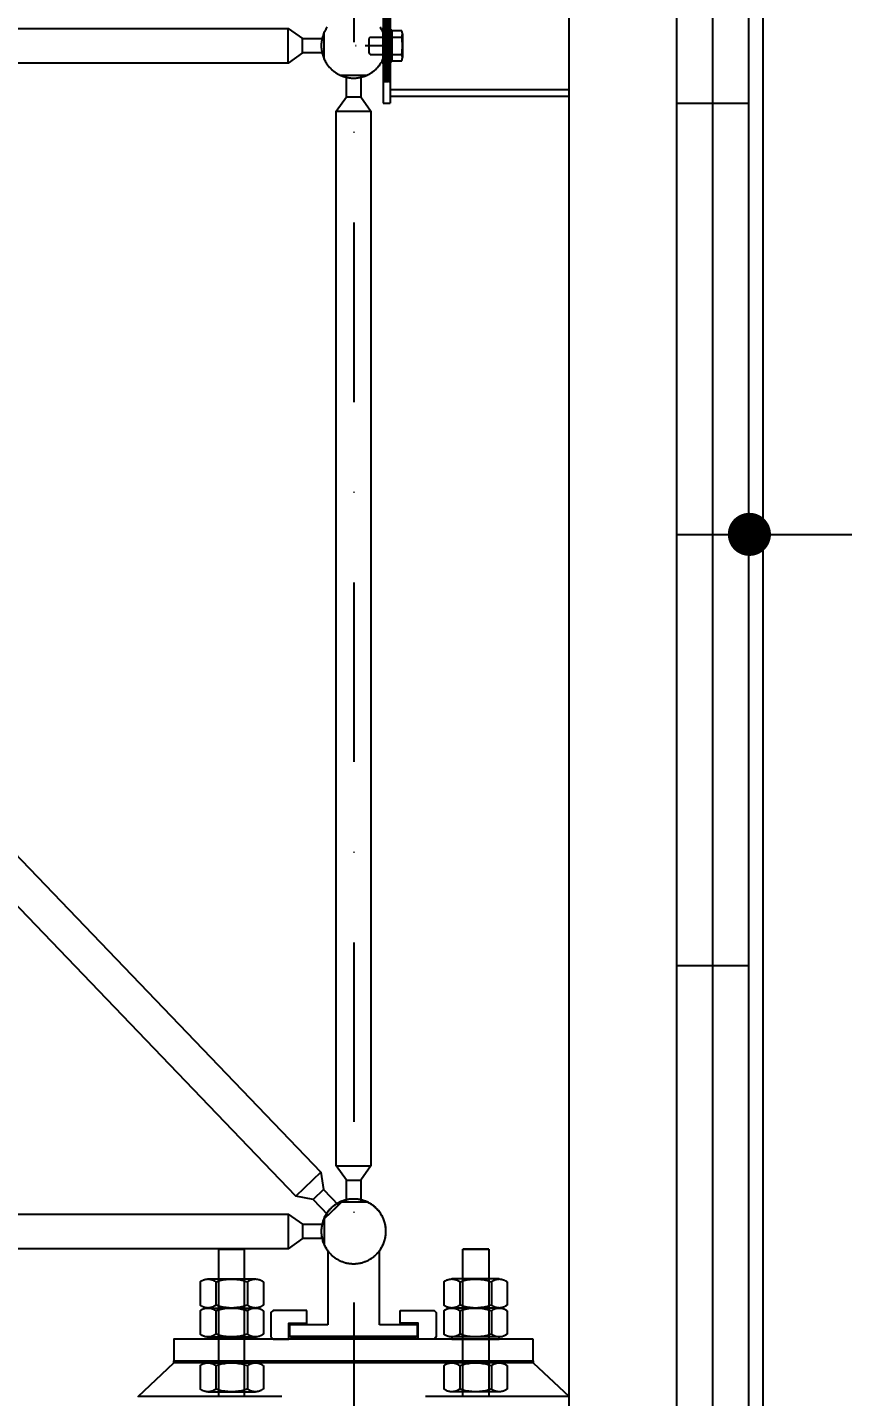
# Model space of a CAD drawing. Header units: centimetres. Extents: x 77182 to 116086, y 20619 to 33555.
# Drawn here: x 87413.6 to 87527.1, y 22535.4 to 22726 of the extents above; entities that cross this region are included whole.
import ezdxf
from ezdxf import colors
from ezdxf.entities.mleader import LeaderData, LeaderLine
from ezdxf.math import Vec2, Vec3

# ---------------------------------------------------------------- set-up
doc = ezdxf.new("R2010")
doc.units = ezdxf.units.CM
doc.header["$LTSCALE"] = 100
doc.linetypes.add('DASHDOT2', pattern=[0.5, 0.25, -0.125, 0, -0.125])
for name, color, linetype in [('A-ANNO-DIMS', 187, 'Continuous'), ('A-ANNO-GRID', 155, 'DASHDOT2'), ('A-ELEV-01', 255, 'Continuous'), ('A-ELEV-02', 253, 'Continuous'), ('A-ELEV-03', 251, 'Continuous'), ('A-ELEV-04', 250, 'Continuous'), ('A-WALL-INSL', 249, 'Continuous'), ('A-WALL-SNWPNL', 200, 'Continuous')]:
    doc.layers.add(name, color=color, linetype=linetype)
doc.layers.add('cephetutucu', color=8, linetype='Continuous', lineweight=25)
doc.styles.add('Fields_100', font='act_simplex.shx', dxfattribs={"width": 0.8, "height": 20})
doc.linetypes.add('BATTING', pattern='A,0.00254,-2.54,[134,ltypeshp.shx,S=2.54,R=0,X=-2.54,Y=0],-5.08,[134,ltypeshp.shx,S=2.54,R=180,X=2.54,Y=0],-2.54', length=10.16254)
pattern_1 = [(225, (292.73155, 1032.0001), (0.088388348, -0.088388348), [])]

# ---------------------------------------------------------------- blocks, each defined once
blk = doc.blocks.new('A$C9ce80890')
at = {"layer": 'cephetutucu'}
h = blk.add_hatch(dxfattribs=at)
h.set_pattern_fill('ANSI31', color=256, angle=180)
h.set_pattern_definition(pattern_1)
h.paths.add_polyline_path([(41, 68), (51, 68), (51, 80), (41, 80)])
h.paths.add_polyline_path([(41, 30), (51, 30), (51, 68), (41, 68)])
h.paths.add_polyline_path([(41, 80), (51, 80), (51, 92), (41, 92)])
h.paths.add_polyline_path([(41, 92), (51, 92), (51, 130), (41, 130)])
h = blk.add_hatch(dxfattribs=at)
h.set_pattern_fill('ANSI31', color=256, angle=180)
h.set_pattern_definition(pattern_1)
h.paths.add_polyline_path([(41, 68), (51, 68), (51, 80), (41, 80)])
h.paths.add_polyline_path([(41, 67), (51, 67), (51, 68), (41, 68)])
h.paths.add_polyline_path([(41, 80), (51, 80), (51, 92), (41, 92)])
h.paths.add_polyline_path([(41, 92), (51, 92), (51, 93), (41, 93)])
for p, q in [((41, 160), (51, 160)), ((41, 160), (41, 0)), ((51, 160), (51, 0)), ((51, 150), (300, 150)), ((300, 141.2), (51, 141.2)), ((41, 55), (41, 105)), ((41, 101.8), (41, 58.2)), ((41, 98.5), (41, 61.5)), ((51, 102), (53, 102)), ((51, 58), (51, 102)), ((53, 102), (53, 58)), ((53, 101), (67, 101)), ((53, 101), (53, 59)), ((68, 96.5), (68, 63.5)), ((23, 92), (21, 90)), ((21, 90), (21, 70)), ((23, 92), (68, 92)), ((41, 93), (51, 93)), ((23, 68), (21, 70)), ((23, 68), (67, 68)), ((41, 67), (51, 67)), ((51, 58), (53, 58)), ((53, 59), (67, 59)), ((68, 68), (68, 63.5)), ((41, 0), (51, 0)), ((300, 18.8), (51, 18.8)), ((51, 10), (300, 10))]:
    blk.add_line(p, q, dxfattribs=at)
at = {"layer": 'cephetutucu', "linetype": 'DASHDOT2'}
blk.add_line((41, 80), (0, 80), dxfattribs=at)
at = {"layer": 'cephetutucu'}
for centre, radius, start, end in [((57.4, 96.5), 10.6, 334.9424, 25.0576), ((-4.5, 80), 72.5, 350.4727, 9.5273), ((57.4, 63.5), 10.6, 334.9424, 25.0576)]:
    blk.add_arc(centre, radius, start, end, dxfattribs=at)
blk = doc.blocks.new('A$Ce815a60b')
at = {"color": 0, "linetype": 'ByBlock', "lineweight": -2}
for points in [[(86, 123), (85.1, 124.3), (84.2, 125.6), (83.4, 126.9), (82.6, 128.3), (81.9, 129.7), (81.2, 131.1), (80.5, 132.5), (80, 134), (79.4, 135.4), (78.9, 136.9), (78.5, 138.4), (78.1, 140), (77.8, 141.5), (77.5, 143), (77.3, 144.6), (77.2, 146.2), (77.1, 147.7), (77, 149.3), (77, 150.9), (77.1, 152.4), (77.2, 154), (77.3, 155.6), (77.6, 157.1), (77.8, 158.6), (78.2, 160.2), (78.5, 161.7), (79, 163.2), (79.5, 164.7), (80, 166.2), (80.6, 167.6), (81.2, 169.1), (81.9, 170.5), (82.7, 171.9), (83.5, 173.2), (84.3, 174.5), (85.2, 175.8), (86.1, 177.1), (87.1, 178.4), (88.1, 179.6), (89.1, 180.7), (90.2, 181.8), (91.3, 182.9), (92.5, 184), (93.7, 185), (94.9, 186), (96.2, 186.9), (97.5, 187.8), (98.8, 188.6), (100.2, 189.4), (101.6, 190.1), (103, 190.8), (104.4, 191.4), (105.9, 192), (107.4, 192.6), (108.9, 193), (110.4, 193.5), (111.9, 193.8), (113.4, 194.2), (115, 194.4), (116.5, 194.7), (118.1, 194.8), (119.6, 194.9), (121.2, 195), (122.8, 195), (124.4, 194.9), (125.9, 194.8), (127.5, 194.7), (129, 194.4), (130.6, 194.2), (132.1, 193.8), (133.6, 193.5), (135.1, 193), (136.6, 192.6), (138.1, 192), (139.6, 191.4), (141, 190.8), (142.4, 190.1), (143.8, 189.4), (145.2, 188.6), (146.5, 187.8), (147.8, 186.9), (149.1, 186), (150.3, 185), (151.5, 184), (152.7, 182.9), (153.8, 181.8), (154.9, 180.7), (155.9, 179.6), (156.9, 178.4), (157.9, 177.1), (158.8, 175.8), (159.7, 174.5), (160.5, 173.2), (161.3, 171.9), (162.1, 170.5), (162.8, 169.1), (163.4, 167.6), (164, 166.2), (164.5, 164.7), (165, 163.2), (165.5, 161.7), (165.8, 160.2), (166.2, 158.6), (166.4, 157.1), (166.7, 155.6), (166.8, 154), (166.9, 152.4), (167, 150.9), (167, 149.3), (166.9, 147.7), (166.8, 146.2), (166.7, 144.6), (166.5, 143), (166.2, 141.5), (165.9, 140), (165.5, 138.4), (165.1, 136.9), (164.6, 135.4), (164, 134), (163.5, 132.5), (162.8, 131.1), (162.1, 129.7), (161.4, 128.3), (160.6, 126.9), (159.8, 125.6), (158.9, 124.3), (158, 123)], [(86, 20), (86, 123)], [(158, 123), (158, 20)], [(33, 4), (33, 20)], [(33, 20), (86, 20)], [(158, 20), (211, 20)], [(211, 20), (211, 4)], [(10, 0), (7, 3)], [(211, 4), (33, 4)], [(209, 2), (35, 2)], [(35, 0), (35, 2)], [(35, 0), (209, 0)], [(35.5, 2), (35.5, 4)], [(208.5, 2), (208.5, 4)], [(209, 0), (209, 2)], [(234, 0), (237, 3)]]:
    blk.add_lwpolyline(points, dxfattribs=at)
for points in [[(57, 40), (10, 40), (7, 37), (7, 3), (10, 0), (32, 0), (32, 22), (57, 22)], [(187, 40), (234, 40), (237, 37), (237, 3), (234, 0), (212, 0), (212, 22), (187, 22)]]:
    blk.add_lwpolyline(points, close=True, dxfattribs=at)
blk = doc.blocks.new('A$Ce0699bfc')
at = {"color": 0, "linetype": 'ByBlock', "lineweight": -2}
for points in [[(348, 1036.2), (312, 1036.2)], [(312, 1036.2), (312, 831.2)], [(312, 1036.2), (348, 1036.2)], [(348, 831.2), (348, 1036.2)], [(652, 831.2), (652, 1036.2)], [(652, 1036.2), (688, 1036.2)], [(688, 1036.2), (652, 1036.2)], [(688, 1036.2), (688, 831.2)]]:
    blk.add_lwpolyline(points, dxfattribs=at)
at = {"color": 0, "linetype": 'Continuous', "lineweight": -2}
for points in [[(308.1, 991.1), (307.7, 991.4), (307.2, 991.8), (306.7, 992.1), (306.2, 992.4), (305.6, 992.7), (305.1, 993), (304.6, 993.3), (304, 993.5), (303.5, 993.7), (302.9, 993.9), (302.3, 994.1), (301.8, 994.3), (301.2, 994.4), (300.6, 994.5), (300, 994.6), (299.4, 994.7), (298.8, 994.8), (298.2, 994.8), (297.6, 994.9), (297, 994.9), (296.4, 994.8), (295.8, 994.8), (295.2, 994.7), (294.6, 994.6), (294, 994.5), (293.4, 994.4), (292.9, 994.3), (292.3, 994.1), (291.7, 993.9), (291.2, 993.7), (290.6, 993.5), (290, 993.3), (289.5, 993), (289, 992.7), (288.5, 992.4), (287.9, 992.1), (287.4, 991.8), (287, 991.4), (286.5, 991.1)], [(286.5, 991.1), (286.5, 958.3)], [(297.3, 994.9), (363.3, 994.9)], [(352.3, 990.9), (350.3, 991.6), (348.2, 992.3), (346.2, 992.8), (344.1, 993.3), (342, 993.8), (339.8, 994.1), (337.7, 994.4), (335.6, 994.6), (333.4, 994.8), (331.3, 994.8), (329.1, 994.8), (327, 994.8), (324.9, 994.6), (322.7, 994.4), (320.6, 994.1), (318.5, 993.8), (316.4, 993.3), (314.3, 992.8), (312.2, 992.3), (310.2, 991.6), (308.1, 990.9)], [(374.4, 991), (373.9, 991.4), (373.4, 991.7), (372.9, 992.1), (372.4, 992.4), (371.8, 992.7), (371.3, 993), (370.7, 993.2), (370.2, 993.5), (369.6, 993.7), (369, 993.9), (368.5, 994.1), (367.9, 994.3), (367.3, 994.4), (366.7, 994.5), (366.1, 994.6), (365.5, 994.7), (364.9, 994.8), (364.3, 994.8), (363.6, 994.9), (363, 994.9), (362.4, 994.8), (361.8, 994.8), (361.2, 994.7), (360.6, 994.6), (360, 994.5), (359.4, 994.4), (358.8, 994.3), (358.2, 994.1), (357.6, 993.9), (357.1, 993.7), (356.5, 993.5), (355.9, 993.2), (355.4, 993), (354.8, 992.7), (354.3, 992.4), (353.8, 992.1), (353.3, 991.7), (352.8, 991.4), (352.3, 991)], [(352.3, 990.9), (352.3, 958.5)], [(374.4, 991), (374.4, 958.4)], [(647.7, 991), (647.2, 991.4), (646.7, 991.7), (646.2, 992.1), (645.7, 992.4), (645.2, 992.7), (644.6, 993), (644.1, 993.2), (643.5, 993.5), (642.9, 993.7), (642.4, 993.9), (641.8, 994.1), (641.2, 994.3), (640.6, 994.4), (640, 994.5), (639.4, 994.6), (638.8, 994.7), (638.2, 994.8), (637.6, 994.8), (637, 994.9), (636.4, 994.9), (635.7, 994.8), (635.1, 994.8), (634.5, 994.7), (633.9, 994.6), (633.3, 994.5), (632.7, 994.4), (632.1, 994.3), (631.5, 994.1), (631, 993.9), (630.4, 993.7), (629.8, 993.5), (629.3, 993.2), (628.7, 993), (628.2, 992.7), (627.6, 992.4), (627.1, 992.1), (626.6, 991.7), (626.1, 991.4), (625.6, 991)], [(625.6, 991), (625.6, 958.4)], [(702.7, 994.9), (636.7, 994.9)], [(691.9, 990.9), (689.8, 991.6), (687.8, 992.3), (685.7, 992.8), (683.6, 993.3), (681.5, 993.8), (679.4, 994.1), (677.3, 994.4), (675.1, 994.6), (673, 994.8), (670.9, 994.8), (668.7, 994.8), (666.6, 994.8), (664.4, 994.6), (662.3, 994.4), (660.2, 994.1), (658, 993.8), (655.9, 993.3), (653.8, 992.8), (651.8, 992.3), (649.7, 991.6), (647.7, 990.9)], [(647.7, 990.9), (647.7, 958.5)], [(713.5, 991.1), (713, 991.4), (712.6, 991.8), (712.1, 992.1), (711.5, 992.4), (711, 992.7), (710.5, 993), (710, 993.3), (709.4, 993.5), (708.8, 993.7), (708.3, 993.9), (707.7, 994.1), (707.1, 994.3), (706.6, 994.4), (706, 994.5), (705.4, 994.6), (704.8, 994.7), (704.2, 994.8), (703.6, 994.8), (703, 994.9), (702.4, 994.9), (701.8, 994.8), (701.2, 994.8), (700.6, 994.7), (700, 994.6), (699.4, 994.5), (698.8, 994.4), (698.2, 994.3), (697.7, 994.1), (697.1, 993.9), (696.5, 993.7), (696, 993.5), (695.4, 993.3), (694.9, 993), (694.4, 992.7), (693.8, 992.4), (693.3, 992.1), (692.8, 991.8), (692.3, 991.4), (691.9, 991.1)], [(713.5, 991.1), (713.5, 958.3)], [(308.1, 990.8), (308.1, 958.5)], [(691.9, 990.8), (691.9, 958.5)], [(286.5, 958.3), (287, 958), (287.4, 957.6), (287.9, 957.3), (288.5, 957), (289, 956.7), (289.5, 956.4), (290, 956.1), (290.6, 955.9), (291.2, 955.7), (291.7, 955.5), (292.3, 955.3), (292.9, 955.1), (293.4, 955), (294, 954.8), (294.6, 954.7), (295.2, 954.7), (295.8, 954.6), (296.4, 954.6), (297, 954.5), (297.6, 954.5), (298.2, 954.6), (298.8, 954.6), (299.4, 954.7), (300, 954.7), (300.6, 954.8), (301.2, 955), (301.8, 955.1), (302.3, 955.3), (302.9, 955.5), (303.5, 955.7), (304, 955.9), (304.6, 956.1), (305.1, 956.4), (305.6, 956.7), (306.2, 957), (306.7, 957.3), (307.2, 957.6), (307.7, 958), (308.1, 958.3)], [(308.1, 950.8), (307.7, 951.1), (307.2, 951.5), (306.7, 951.8), (306.2, 952.1), (305.6, 952.4), (305.1, 952.7), (304.6, 952.9), (304, 953.2), (303.5, 953.4), (302.9, 953.6), (302.3, 953.8), (301.8, 954), (301.2, 954.1), (300.6, 954.2), (300, 954.3), (299.4, 954.4), (298.8, 954.5), (298.2, 954.5), (297.6, 954.5), (297, 954.5), (296.4, 954.5), (295.8, 954.5), (295.2, 954.4), (294.6, 954.3), (294, 954.2), (293.4, 954.1), (292.9, 954), (292.3, 953.8), (291.7, 953.6), (291.2, 953.4), (290.6, 953.2), (290, 952.9), (289.5, 952.7), (289, 952.4), (288.5, 952.1), (287.9, 951.8), (287.4, 951.5), (287, 951.1), (286.5, 950.8)], [(297.3, 954.5), (363.3, 954.5)], [(297.3, 954.5), (352.3, 954.5)], [(308.1, 958.5), (310.2, 957.8), (312.2, 957.1), (314.3, 956.6), (316.4, 956.1), (318.5, 955.6), (320.6, 955.3), (322.7, 955), (324.9, 954.8), (327, 954.6), (329.1, 954.5), (331.3, 954.5), (333.4, 954.6), (335.6, 954.8), (337.7, 955), (339.8, 955.3), (342, 955.6), (344.1, 956.1), (346.2, 956.6), (348.2, 957.1), (350.3, 957.8), (352.3, 958.5)], [(352.3, 950.6), (350.3, 951.3), (348.2, 951.9), (346.2, 952.5), (344.1, 953), (342, 953.4), (339.8, 953.8), (337.7, 954.1), (335.6, 954.3), (333.4, 954.5), (331.3, 954.5), (329.1, 954.5), (327, 954.5), (324.9, 954.3), (322.7, 954.1), (320.6, 953.8), (318.5, 953.4), (316.4, 953), (314.3, 952.5), (312.2, 951.9), (310.2, 951.3), (308.1, 950.6)], [(352.3, 958.4), (352.8, 958), (353.3, 957.7), (353.8, 957.3), (354.3, 957), (354.8, 956.7), (355.4, 956.4), (355.9, 956.1), (356.5, 955.9), (357.1, 955.7), (357.6, 955.5), (358.2, 955.3), (358.8, 955.1), (359.4, 955), (360, 954.9), (360.6, 954.7), (361.2, 954.7), (361.8, 954.6), (362.4, 954.6), (363, 954.5), (363.6, 954.5), (364.3, 954.6), (364.9, 954.6), (365.5, 954.7), (366.1, 954.7), (366.7, 954.9), (367.3, 955), (367.9, 955.1), (368.5, 955.3), (369, 955.5), (369.6, 955.7), (370.2, 955.9), (370.7, 956.1), (371.3, 956.4), (371.8, 956.7), (372.4, 957), (372.9, 957.3), (373.4, 957.7), (373.9, 958), (374.4, 958.4)], [(374.4, 950.7), (373.9, 951.1), (373.4, 951.4), (372.9, 951.8), (372.4, 952.1), (371.8, 952.4), (371.3, 952.7), (370.7, 952.9), (370.2, 953.2), (369.6, 953.4), (369, 953.6), (368.5, 953.8), (367.9, 953.9), (367.3, 954.1), (366.7, 954.2), (366.1, 954.3), (365.5, 954.4), (364.9, 954.5), (364.3, 954.5), (363.6, 954.5), (363, 954.5), (362.4, 954.5), (361.8, 954.5), (361.2, 954.4), (360.6, 954.3), (360, 954.2), (359.4, 954.1), (358.8, 953.9), (358.2, 953.8), (357.6, 953.6), (357.1, 953.4), (356.5, 953.2), (355.9, 952.9), (355.4, 952.7), (354.8, 952.4), (354.3, 952.1), (353.8, 951.8), (353.3, 951.4), (352.8, 951.1), (352.3, 950.7)], [(352.3, 954.5), (363.3, 954.5)], [(625.6, 958.4), (626.1, 958), (626.6, 957.7), (627.1, 957.3), (627.6, 957), (628.2, 956.7), (628.7, 956.4), (629.3, 956.1), (629.8, 955.9), (630.4, 955.7), (631, 955.5), (631.5, 955.3), (632.1, 955.1), (632.7, 955), (633.3, 954.9), (633.9, 954.7), (634.5, 954.7), (635.1, 954.6), (635.7, 954.6), (636.4, 954.5), (637, 954.5), (637.6, 954.6), (638.2, 954.6), (638.8, 954.7), (639.4, 954.7), (640, 954.9), (640.6, 955), (641.2, 955.1), (641.8, 955.3), (642.4, 955.5), (642.9, 955.7), (643.5, 955.9), (644.1, 956.1), (644.6, 956.4), (645.2, 956.7), (645.7, 957), (646.2, 957.3), (646.7, 957.7), (647.2, 958), (647.7, 958.4)], [(647.7, 950.7), (647.2, 951.1), (646.7, 951.4), (646.2, 951.8), (645.7, 952.1), (645.2, 952.4), (644.6, 952.7), (644.1, 952.9), (643.5, 953.2), (642.9, 953.4), (642.4, 953.6), (641.8, 953.8), (641.2, 953.9), (640.6, 954.1), (640, 954.2), (639.4, 954.3), (638.8, 954.4), (638.2, 954.5), (637.6, 954.5), (637, 954.5), (636.4, 954.5), (635.7, 954.5), (635.1, 954.5), (634.5, 954.4), (633.9, 954.3), (633.3, 954.2), (632.7, 954.1), (632.1, 953.9), (631.5, 953.8), (631, 953.6), (630.4, 953.4), (629.8, 953.2), (629.3, 952.9), (628.7, 952.7), (628.2, 952.4), (627.6, 952.1), (627.1, 951.8), (626.6, 951.4), (626.1, 951.1), (625.6, 950.7)], [(702.7, 954.5), (636.7, 954.5)], [(647.7, 954.5), (636.7, 954.5)], [(647.7, 958.5), (649.7, 957.8), (651.8, 957.1), (653.8, 956.6), (655.9, 956.1), (658, 955.6), (660.2, 955.3), (662.3, 955), (664.4, 954.8), (666.6, 954.6), (668.7, 954.5), (670.9, 954.5), (673, 954.6), (675.1, 954.8), (677.3, 955), (679.4, 955.3), (681.5, 955.6), (683.6, 956.1), (685.7, 956.6), (687.8, 957.1), (689.8, 957.8), (691.9, 958.5)], [(691.9, 950.6), (689.8, 951.3), (687.8, 951.9), (685.7, 952.5), (683.6, 953), (681.5, 953.4), (679.4, 953.8), (677.3, 954.1), (675.1, 954.3), (673, 954.5), (670.9, 954.5), (668.7, 954.5), (666.6, 954.5), (664.4, 954.3), (662.3, 954.1), (660.2, 953.8), (658, 953.4), (655.9, 953), (653.8, 952.5), (651.8, 951.9), (649.7, 951.3), (647.7, 950.6)], [(702.7, 954.5), (647.7, 954.5)], [(691.9, 958.3), (692.3, 958), (692.8, 957.6), (693.3, 957.3), (693.8, 957), (694.4, 956.7), (694.9, 956.4), (695.4, 956.1), (696, 955.9), (696.5, 955.7), (697.1, 955.5), (697.7, 955.3), (698.2, 955.1), (698.8, 955), (699.4, 954.8), (700, 954.7), (700.6, 954.7), (701.2, 954.6), (701.8, 954.6), (702.4, 954.5), (703, 954.5), (703.6, 954.6), (704.2, 954.6), (704.8, 954.7), (705.4, 954.7), (706, 954.8), (706.6, 955), (707.1, 955.1), (707.7, 955.3), (708.3, 955.5), (708.8, 955.7), (709.4, 955.9), (710, 956.1), (710.5, 956.4), (711, 956.7), (711.5, 957), (712.1, 957.3), (712.6, 957.6), (713, 958), (713.5, 958.3)], [(713.5, 950.8), (713, 951.1), (712.6, 951.5), (712.1, 951.8), (711.5, 952.1), (711, 952.4), (710.5, 952.7), (710, 952.9), (709.4, 953.2), (708.8, 953.4), (708.3, 953.6), (707.7, 953.8), (707.1, 954), (706.6, 954.1), (706, 954.2), (705.4, 954.3), (704.8, 954.4), (704.2, 954.5), (703.6, 954.5), (703, 954.5), (702.4, 954.5), (701.8, 954.5), (701.2, 954.5), (700.6, 954.4), (700, 954.3), (699.4, 954.2), (698.8, 954.1), (698.2, 954), (697.7, 953.8), (697.1, 953.6), (696.5, 953.4), (696, 953.2), (695.4, 952.9), (694.9, 952.7), (694.4, 952.4), (693.8, 952.1), (693.3, 951.8), (692.8, 951.5), (692.3, 951.1), (691.9, 950.8)], [(286.5, 950.7), (286.5, 918)], [(308.1, 950.4), (308.1, 918.2)], [(352.3, 950.6), (352.3, 918.2)], [(374.4, 950.7), (374.4, 918.1)], [(625.6, 950.7), (625.6, 918.1)], [(647.7, 950.6), (647.7, 918.2)], [(691.9, 950.4), (691.9, 918.2)], [(713.5, 950.7), (713.5, 918)], [(286.5, 918), (287, 917.6), (287.4, 917.3), (287.9, 917), (288.5, 916.6), (289, 916.3), (289.5, 916.1), (290, 915.8), (290.6, 915.6), (291.2, 915.3), (291.7, 915.1), (292.3, 915), (292.9, 914.8), (293.4, 914.6), (294, 914.5), (294.6, 914.4), (295.2, 914.3), (295.8, 914.3), (296.4, 914.2), (297, 914.2), (297.6, 914.2), (298.2, 914.2), (298.8, 914.3), (299.4, 914.3), (300, 914.4), (300.6, 914.5), (301.2, 914.6), (301.8, 914.8), (302.3, 915), (302.9, 915.1), (303.5, 915.3), (304, 915.6), (304.6, 915.8), (305.1, 916.1), (305.6, 916.3), (306.2, 916.6), (306.7, 917), (307.2, 917.3), (307.7, 917.6), (308.1, 918)], [(308.1, 918.2), (310.2, 917.5), (312.2, 916.8), (314.3, 916.2), (316.4, 915.7), (318.5, 915.3), (320.6, 914.9), (322.7, 914.7), (324.9, 914.4), (327, 914.3), (329.1, 914.2), (331.3, 914.2), (333.4, 914.3), (335.6, 914.4), (337.7, 914.7), (339.8, 914.9), (342, 915.3), (344.1, 915.7), (346.2, 916.2), (348.2, 916.8), (350.3, 917.5), (352.3, 918.2)], [(352.3, 918.1), (352.8, 917.7), (353.3, 917.3), (353.8, 917), (354.3, 916.7), (354.8, 916.4), (355.4, 916.1), (355.9, 915.8), (356.5, 915.6), (357.1, 915.4), (357.6, 915.2), (358.2, 915), (358.8, 914.8), (359.4, 914.7), (360, 914.5), (360.6, 914.4), (361.2, 914.3), (361.8, 914.3), (362.4, 914.2), (363, 914.2), (363.6, 914.2), (364.3, 914.2), (364.9, 914.3), (365.5, 914.3), (366.1, 914.4), (366.7, 914.5), (367.3, 914.7), (367.9, 914.8), (368.5, 915), (369, 915.2), (369.6, 915.4), (370.2, 915.6), (370.7, 915.8), (371.3, 916.1), (371.8, 916.4), (372.4, 916.7), (372.9, 917), (373.4, 917.3), (373.9, 917.7), (374.4, 918.1)], [(625.6, 918.1), (626.1, 917.7), (626.6, 917.3), (627.1, 917), (627.6, 916.7), (628.2, 916.4), (628.7, 916.1), (629.3, 915.8), (629.8, 915.6), (630.4, 915.4), (631, 915.2), (631.5, 915), (632.1, 914.8), (632.7, 914.7), (633.3, 914.5), (633.9, 914.4), (634.5, 914.3), (635.1, 914.3), (635.7, 914.2), (636.4, 914.2), (637, 914.2), (637.6, 914.2), (638.2, 914.3), (638.8, 914.3), (639.4, 914.4), (640, 914.5), (640.6, 914.7), (641.2, 914.8), (641.8, 915), (642.4, 915.2), (642.9, 915.4), (643.5, 915.6), (644.1, 915.8), (644.6, 916.1), (645.2, 916.4), (645.7, 916.7), (646.2, 917), (646.7, 917.3), (647.2, 917.7), (647.7, 918.1)], [(647.7, 918.2), (649.7, 917.5), (651.8, 916.8), (653.8, 916.2), (655.9, 915.7), (658, 915.3), (660.2, 914.9), (662.3, 914.7), (664.4, 914.4), (666.6, 914.3), (668.7, 914.2), (670.9, 914.2), (673, 914.3), (675.1, 914.4), (677.3, 914.7), (679.4, 914.9), (681.5, 915.3), (683.6, 915.7), (685.7, 916.2), (687.8, 916.8), (689.8, 917.5), (691.9, 918.2)], [(691.9, 918), (692.3, 917.6), (692.8, 917.3), (693.3, 917), (693.8, 916.6), (694.4, 916.3), (694.9, 916.1), (695.4, 915.8), (696, 915.6), (696.5, 915.3), (697.1, 915.1), (697.7, 915), (698.2, 914.8), (698.8, 914.6), (699.4, 914.5), (700, 914.4), (700.6, 914.3), (701.2, 914.3), (701.8, 914.2), (702.4, 914.2), (703, 914.2), (703.6, 914.2), (704.2, 914.3), (704.8, 914.3), (705.4, 914.4), (706, 914.5), (706.6, 914.6), (707.1, 914.8), (707.7, 915), (708.3, 915.1), (708.8, 915.3), (709.4, 915.6), (710, 915.8), (710.5, 916.1), (711, 916.3), (711.5, 916.6), (712.1, 917), (712.6, 917.3), (713, 917.6), (713.5, 918)], [(297.3, 914.2), (352.3, 914.2)], [(352.3, 914.2), (363.3, 914.2)], [(647.7, 914.2), (636.7, 914.2)], [(702.7, 914.2), (647.7, 914.2)], [(250, 878.2), (200, 831.2), (400, 831.2)], [(308.1, 874.4), (307.7, 874.8), (307.2, 875.1), (306.7, 875.5), (306.2, 875.8), (305.6, 876.1), (305.1, 876.4), (304.6, 876.6), (304, 876.9), (303.5, 877.1), (302.9, 877.3), (302.3, 877.5), (301.8, 877.6), (301.2, 877.8), (300.6, 877.9), (300, 878), (299.4, 878.1), (298.8, 878.1), (298.2, 878.2), (297.6, 878.2), (297, 878.2), (296.4, 878.2), (295.8, 878.1), (295.2, 878.1), (294.6, 878), (294, 877.9), (293.4, 877.8), (292.9, 877.6), (292.3, 877.5), (291.7, 877.3), (291.2, 877.1), (290.6, 876.9), (290, 876.6), (289.5, 876.4), (289, 876.1), (288.5, 875.8), (287.9, 875.5), (287.4, 875.1), (287, 874.8), (286.5, 874.4)], [(297.3, 878.2), (363.3, 878.2)], [(352.3, 874.3), (350.3, 875), (348.2, 875.6), (346.2, 876.2), (344.1, 876.7), (342, 877.1), (339.8, 877.5), (337.7, 877.8), (335.6, 878), (333.4, 878.1), (331.3, 878.2), (329.1, 878.2), (327, 878.1), (324.9, 878), (322.7, 877.8), (320.6, 877.5), (318.5, 877.1), (316.4, 876.7), (314.3, 876.2), (312.2, 875.6), (310.2, 875), (308.1, 874.3)], [(374.4, 874.4), (373.9, 874.7), (373.4, 875.1), (372.9, 875.4), (372.4, 875.8), (371.8, 876.1), (371.3, 876.3), (370.7, 876.6), (370.2, 876.8), (369.6, 877.1), (369, 877.3), (368.5, 877.5), (367.9, 877.6), (367.3, 877.8), (366.7, 877.9), (366.1, 878), (365.5, 878.1), (364.9, 878.1), (364.3, 878.2), (363.6, 878.2), (363, 878.2), (362.4, 878.2), (361.8, 878.1), (361.2, 878.1), (360.6, 878), (360, 877.9), (359.4, 877.8), (358.8, 877.6), (358.2, 877.5), (357.6, 877.3), (357.1, 877.1), (356.5, 876.8), (355.9, 876.6), (355.4, 876.3), (354.8, 876.1), (354.3, 875.8), (353.8, 875.4), (353.3, 875.1), (352.8, 874.7), (352.3, 874.4)], [(600, 831.2), (800, 831.2), (750, 878.2)], [(647.7, 874.4), (647.2, 874.7), (646.7, 875.1), (646.2, 875.4), (645.7, 875.8), (645.2, 876.1), (644.6, 876.3), (644.1, 876.6), (643.5, 876.8), (642.9, 877.1), (642.4, 877.3), (641.8, 877.5), (641.2, 877.6), (640.6, 877.8), (640, 877.9), (639.4, 878), (638.8, 878.1), (638.2, 878.1), (637.6, 878.2), (637, 878.2), (636.4, 878.2), (635.7, 878.2), (635.1, 878.1), (634.5, 878.1), (633.9, 878), (633.3, 877.9), (632.7, 877.8), (632.1, 877.6), (631.5, 877.5), (631, 877.3), (630.4, 877.1), (629.8, 876.8), (629.3, 876.6), (628.7, 876.3), (628.2, 876.1), (627.6, 875.8), (627.1, 875.4), (626.6, 875.1), (626.1, 874.7), (625.6, 874.4)], [(702.7, 878.2), (636.7, 878.2)], [(691.9, 874.3), (689.8, 875), (687.8, 875.6), (685.7, 876.2), (683.6, 876.7), (681.5, 877.1), (679.4, 877.5), (677.3, 877.8), (675.1, 878), (673, 878.1), (670.9, 878.2), (668.7, 878.2), (666.6, 878.1), (664.4, 878), (662.3, 877.8), (660.2, 877.5), (658, 877.1), (655.9, 876.7), (653.8, 876.2), (651.8, 875.6), (649.7, 875), (647.7, 874.3)], [(713.5, 874.4), (713, 874.8), (712.6, 875.1), (712.1, 875.5), (711.5, 875.8), (711, 876.1), (710.5, 876.4), (710, 876.6), (709.4, 876.9), (708.8, 877.1), (708.3, 877.3), (707.7, 877.5), (707.1, 877.6), (706.6, 877.8), (706, 877.9), (705.4, 878), (704.8, 878.1), (704.2, 878.1), (703.6, 878.2), (703, 878.2), (702.4, 878.2), (701.8, 878.2), (701.2, 878.1), (700.6, 878.1), (700, 878), (699.4, 877.9), (698.8, 877.8), (698.2, 877.6), (697.7, 877.5), (697.1, 877.3), (696.5, 877.1), (696, 876.9), (695.4, 876.6), (694.9, 876.4), (694.4, 876.1), (693.8, 875.8), (693.3, 875.5), (692.8, 875.1), (692.3, 874.8), (691.9, 874.4)], [(286.5, 874.4), (286.5, 841.7)], [(308.1, 874.1), (308.1, 841.8)], [(352.3, 874.3), (352.3, 841.8)], [(374.4, 874.4), (374.4, 841.7)], [(625.6, 874.4), (625.6, 841.7)], [(647.7, 874.3), (647.7, 841.8)], [(691.9, 874.1), (691.9, 841.8)], [(713.5, 874.4), (713.5, 841.7)], [(286.5, 841.7), (287, 841.3), (287.4, 841), (287.9, 840.6), (288.5, 840.3), (289, 840), (289.5, 839.7), (290, 839.5), (290.6, 839.2), (291.2, 839), (291.7, 838.8), (292.3, 838.6), (292.9, 838.5), (293.4, 838.3), (294, 838.2), (294.6, 838.1), (295.2, 838), (295.8, 838), (296.4, 837.9), (297, 837.9), (297.6, 837.9), (298.2, 837.9), (298.8, 838), (299.4, 838), (300, 838.1), (300.6, 838.2), (301.2, 838.3), (301.8, 838.5), (302.3, 838.6), (302.9, 838.8), (303.5, 839), (304, 839.2), (304.6, 839.5), (305.1, 839.7), (305.6, 840), (306.2, 840.3), (306.7, 840.6), (307.2, 841), (307.7, 841.3), (308.1, 841.7)], [(308.1, 841.8), (310.2, 841.1), (312.2, 840.5), (314.3, 839.9), (316.4, 839.4), (318.5, 839), (320.6, 838.6), (322.7, 838.3), (324.9, 838.1), (327, 838), (329.1, 837.9), (331.3, 837.9), (333.4, 838), (335.6, 838.1), (337.7, 838.3), (339.8, 838.6), (342, 839), (344.1, 839.4), (346.2, 839.9), (348.2, 840.5), (350.3, 841.1), (352.3, 841.8)], [(352.3, 841.7), (352.8, 841.4), (353.3, 841), (353.8, 840.7), (354.3, 840.4), (354.8, 840.1), (355.4, 839.8), (355.9, 839.5), (356.5, 839.3), (357.1, 839), (357.6, 838.8), (358.2, 838.6), (358.8, 838.5), (359.4, 838.3), (360, 838.2), (360.6, 838.1), (361.2, 838), (361.8, 838), (362.4, 837.9), (363, 837.9), (363.6, 837.9), (364.3, 837.9), (364.9, 838), (365.5, 838), (366.1, 838.1), (366.7, 838.2), (367.3, 838.3), (367.9, 838.5), (368.5, 838.6), (369, 838.8), (369.6, 839), (370.2, 839.3), (370.7, 839.5), (371.3, 839.8), (371.8, 840.1), (372.4, 840.4), (372.9, 840.7), (373.4, 841), (373.9, 841.4), (374.4, 841.7)], [(625.6, 841.7), (626.1, 841.4), (626.6, 841), (627.1, 840.7), (627.6, 840.4), (628.2, 840.1), (628.7, 839.8), (629.3, 839.5), (629.8, 839.3), (630.4, 839), (631, 838.8), (631.5, 838.6), (632.1, 838.5), (632.7, 838.3), (633.3, 838.2), (633.9, 838.1), (634.5, 838), (635.1, 838), (635.7, 837.9), (636.4, 837.9), (637, 837.9), (637.6, 837.9), (638.2, 838), (638.8, 838), (639.4, 838.1), (640, 838.2), (640.6, 838.3), (641.2, 838.5), (641.8, 838.6), (642.4, 838.8), (642.9, 839), (643.5, 839.3), (644.1, 839.5), (644.6, 839.8), (645.2, 840.1), (645.7, 840.4), (646.2, 840.7), (646.7, 841), (647.2, 841.4), (647.7, 841.7)], [(647.7, 841.8), (649.7, 841.1), (651.8, 840.5), (653.8, 839.9), (655.9, 839.4), (658, 839), (660.2, 838.6), (662.3, 838.3), (664.4, 838.1), (666.6, 838), (668.7, 837.9), (670.9, 837.9), (673, 838), (675.1, 838.1), (677.3, 838.3), (679.4, 838.6), (681.5, 839), (683.6, 839.4), (685.7, 839.9), (687.8, 840.5), (689.8, 841.1), (691.9, 841.8)], [(691.9, 841.7), (692.3, 841.3), (692.8, 841), (693.3, 840.6), (693.8, 840.3), (694.4, 840), (694.9, 839.7), (695.4, 839.5), (696, 839.2), (696.5, 839), (697.1, 838.8), (697.7, 838.6), (698.2, 838.5), (698.8, 838.3), (699.4, 838.2), (700, 838.1), (700.6, 838), (701.2, 838), (701.8, 837.9), (702.4, 837.9), (703, 837.9), (703.6, 837.9), (704.2, 838), (704.8, 838), (705.4, 838.1), (706, 838.2), (706.6, 838.3), (707.1, 838.5), (707.7, 838.6), (708.3, 838.8), (708.8, 839), (709.4, 839.2), (710, 839.5), (710.5, 839.7), (711, 840), (711.5, 840.3), (712.1, 840.6), (712.6, 841), (713, 841.3), (713.5, 841.7)], [(297.3, 837.9), (352.3, 837.9)], [(352.3, 837.9), (363.3, 837.9)], [(647.7, 837.9), (636.7, 837.9)], [(702.7, 837.9), (647.7, 837.9)]]:
    blk.add_lwpolyline(points, dxfattribs=at)
for points in [[(250, 911.2), (750, 911.2), (750, 881.2), (250, 881.2)], [(297.3, 914.2), (363.3, 914.2), (363.3, 911.2), (297.3, 911.2)], [(702.7, 914.2), (636.7, 914.2), (636.7, 911.2), (702.7, 911.2)], [(250, 878.2), (750, 878.2), (750, 881.2), (250, 881.2)]]:
    blk.add_lwpolyline(points, close=True, dxfattribs=at)
blk.add_blockref('A$Ce815a60b', (378, 911.2))
blk = doc.blocks.new('_Dot')
at = {"color": 0, "linetype": 'ByBlock', "lineweight": -2}
blk.add_line((-0.5, 0), (-1, 0), dxfattribs=at)
at = {"color": 0, "linetype": 'ByBlock', "const_width": 0.5}
blk.add_lwpolyline([(-0.25, 0, 1), (0.25, 0, 1)], format="xyb", close=True, dxfattribs=at)

msp = doc.modelspace()

# ---------------------------------------------------------------- linework, layer by layer
at = {"layer": 'A-ANNO-GRID'}
msp.add_line((87459.07, 23450.33), (87459.07, 21881.86), dxfattribs=at)
at = {"layer": 'A-ELEV-01'}
msp.add_lwpolyline([(87489.04, 21995.41), (87489.04, 22763.51)], dxfattribs=at)
at = {"layer": 'A-ELEV-02'}
for points in [[(87455.36, 22725.99), (87455.27, 22725.86), (87455.19, 22725.74), (87455.12, 22725.6), (87455.04, 22725.47), (87454.97, 22725.33), (87454.91, 22725.19), (87454.85, 22725.05), (87454.8, 22724.9), (87454.77, 22724.82), (87454.75, 22724.75), (87454.72, 22724.67), (87454.7, 22724.6), (87454.68, 22724.52), (87454.66, 22724.44), (87454.65, 22724.36), (87454.63, 22724.29), (87454.61, 22724.21), (87454.6, 22724.13), (87454.59, 22724.05), (87454.58, 22723.97), (87454.57, 22723.89), (87454.56, 22723.81), (87454.55, 22723.73), (87454.55, 22723.65), (87454.55, 22723.57), (87454.54, 22723.49), (87454.54, 22723.41), (87454.54, 22723.33), (87454.55, 22723.26), (87454.55, 22723.18), (87454.55, 22723.1), (87454.56, 22723.02), (87454.57, 22722.94), (87454.58, 22722.86), (87454.59, 22722.78), (87454.6, 22722.7), (87454.63, 22722.55), (87454.66, 22722.4), (87454.7, 22722.25), (87454.74, 22722.1), (87454.79, 22721.95), (87454.84, 22721.81), (87454.89, 22721.67), (87454.95, 22721.53), (87455.02, 22721.4), (87455.09, 22721.26), (87455.16, 22721.13), (87455.24, 22721.01), (87455.32, 22720.88), (87455.41, 22720.75), (87455.5, 22720.63), (87455.6, 22720.51), (87455.71, 22720.39), (87455.81, 22720.28), (87455.87, 22720.22), (87455.92, 22720.17), (87455.98, 22720.11), (87456.04, 22720.06), (87456.1, 22720.01), (87456.16, 22719.95), (87456.22, 22719.9), (87456.28, 22719.85), (87456.35, 22719.81), (87456.41, 22719.76), (87456.48, 22719.71), (87456.54, 22719.67), (87456.61, 22719.62), (87456.68, 22719.58), (87456.75, 22719.54), (87456.81, 22719.5), (87456.88, 22719.46), (87456.95, 22719.42), (87457.03, 22719.39), (87457.1, 22719.35), (87457.17, 22719.32), (87457.24, 22719.29), (87457.32, 22719.25), (87457.39, 22719.22), (87457.46, 22719.2), (87457.54, 22719.17), (87457.61, 22719.14), (87457.69, 22719.12), (87457.84, 22719.07), (87457.99, 22719.03), (87458.14, 22719), (87458.29, 22718.97), (87458.44, 22718.95), (87458.59, 22718.93), (87458.75, 22718.92), (87458.89, 22718.91), (87459.04, 22718.91), (87459.19, 22718.91), (87459.34, 22718.92), (87459.49, 22718.93), (87459.64, 22718.95), (87459.79, 22718.97), (87459.95, 22719), (87460.1, 22719.03), (87460.25, 22719.07), (87460.4, 22719.12), (87460.47, 22719.14), (87460.55, 22719.17), (87460.62, 22719.2), (87460.7, 22719.22), (87460.77, 22719.25), (87460.84, 22719.29), (87460.92, 22719.32), (87460.99, 22719.35), (87461.06, 22719.39), (87461.13, 22719.42), (87461.2, 22719.46), (87461.27, 22719.5), (87461.34, 22719.54), (87461.41, 22719.58), (87461.48, 22719.62), (87461.54, 22719.67), (87461.61, 22719.71), (87461.67, 22719.76), (87461.74, 22719.81), (87461.8, 22719.85), (87461.86, 22719.9), (87461.93, 22719.95), (87461.99, 22720.01), (87462.05, 22720.06), (87462.1, 22720.11), (87462.16, 22720.17), (87462.22, 22720.22), (87462.27, 22720.28), (87462.38, 22720.39), (87462.48, 22720.51), (87462.58, 22720.63), (87462.68, 22720.75), (87462.76, 22720.88), (87462.85, 22721.01), (87462.93, 22721.13), (87463, 22721.26), (87463.07, 22721.4), (87463.13, 22721.53), (87463.19, 22721.67), (87463.25, 22721.81), (87463.3, 22721.95), (87463.35, 22722.1), (87463.39, 22722.25), (87463.43, 22722.4), (87463.46, 22722.55), (87463.49, 22722.7), (87463.5, 22722.78), (87463.51, 22722.86), (87463.52, 22722.94), (87463.53, 22723.02), (87463.53, 22723.1), (87463.54, 22723.18), (87463.54, 22723.26), (87463.54, 22723.33), (87463.54, 22723.41), (87463.54, 22723.49), (87463.54, 22723.57), (87463.54, 22723.65), (87463.53, 22723.73), (87463.53, 22723.81), (87463.52, 22723.89), (87463.51, 22723.97), (87463.5, 22724.05), (87463.49, 22724.13), (87463.47, 22724.21), (87463.46, 22724.29), (87463.44, 22724.36), (87463.42, 22724.44), (87463.4, 22724.52), (87463.38, 22724.6), (87463.36, 22724.67), (87463.34, 22724.75), (87463.32, 22724.82), (87463.29, 22724.9), (87463.24, 22725.05), (87463.18, 22725.19), (87463.11, 22725.33), (87463.04, 22725.47), (87462.97, 22725.6), (87462.89, 22725.74), (87462.81, 22725.86), (87462.73, 22725.99)], [(87304.81, 22724.41), (87307.81, 22724.41), (87309.81, 22725.82), (87449.94, 22725.82), (87451.94, 22724.41), (87454.94, 22724.41)], [(87449.94, 22720.99), (87449.94, 22725.82)], [(87451.94, 22722.41), (87451.94, 22724.41)], [(87454.94, 22721.55), (87454.94, 22725.26)], [(87454.94, 22722.41), (87451.94, 22722.41), (87449.94, 22720.99), (87309.81, 22720.99), (87307.81, 22722.41), (87304.81, 22722.41)], [(87458.04, 22562.51), (87458.04, 22565.51), (87456.63, 22567.51), (87456.63, 22714.31), (87458.04, 22716.31), (87458.04, 22719.31)], [(87457.19, 22719.31), (87460.9, 22719.31)], [(87460.04, 22719.31), (87460.04, 22716.31), (87461.46, 22714.31), (87461.46, 22567.51), (87460.04, 22565.51), (87460.04, 22562.51)], [(87458.04, 22716.31), (87460.04, 22716.31)], [(87456.63, 22714.31), (87461.46, 22714.31)], [(87454.49, 22566.65), (87451, 22563.3)], [(87456.63, 22567.51), (87461.46, 22567.51)], [(87454.85, 22564.22), (87453.41, 22562.84)], [(87458.04, 22565.51), (87460.04, 22565.51)], [(87457.54, 22562.65), (87454.87, 22560.08)], [(87457.19, 22562.51), (87460.9, 22562.51)], [(87146.48, 22559.41), (87149.48, 22559.41), (87151.48, 22560.82), (87449.94, 22560.82), (87451.94, 22559.41), (87454.94, 22559.41)], [(87449.94, 22560.82), (87449.94, 22555.99)], [(87454.94, 22560.26), (87454.94, 22556.55)], [(87451.94, 22559.41), (87451.94, 22557.41)], [(87454.94, 22557.41), (87451.94, 22557.41), (87449.94, 22555.99), (87151.48, 22555.99), (87149.48, 22557.41), (87146.48, 22557.41)]]:
    msp.add_lwpolyline(points, dxfattribs=at)
for points in [[(87304.27, 22721.14), (87306.35, 22718.98), (87308.75, 22718.52), (87454.49, 22566.65), (87454.85, 22564.22), (87456.93, 22562.06), (87455.48, 22560.67), (87453.41, 22562.84), (87451, 22563.3), (87305.27, 22715.17), (87304.9, 22717.59), (87302.83, 22719.76)], [(87463.54, 22558.41), (87463.54, 22558.51), (87463.54, 22558.61), (87463.53, 22558.71), (87463.53, 22558.81), (87463.51, 22558.92), (87463.5, 22559.02), (87463.49, 22559.12), (87463.47, 22559.23), (87463.45, 22559.33), (87463.42, 22559.44), (87463.4, 22559.54), (87463.37, 22559.65), (87463.34, 22559.75), (87463.3, 22559.86), (87463.27, 22559.96), (87463.23, 22560.07), (87463.18, 22560.17), (87463.14, 22560.27), (87463.09, 22560.37), (87463.04, 22560.48), (87462.99, 22560.58), (87462.93, 22560.68), (87462.87, 22560.77), (87462.81, 22560.87), (87462.75, 22560.97), (87462.68, 22561.06), (87462.61, 22561.15), (87462.54, 22561.25), (87462.46, 22561.33), (87462.39, 22561.42), (87462.31, 22561.51), (87462.23, 22561.59), (87462.14, 22561.67), (87462.06, 22561.75), (87461.97, 22561.83), (87461.88, 22561.9), (87461.79, 22561.97), (87461.7, 22562.04), (87461.6, 22562.11), (87461.51, 22562.18), (87461.41, 22562.24), (87461.31, 22562.3), (87461.21, 22562.35), (87461.11, 22562.41), (87461.01, 22562.46), (87460.91, 22562.51), (87460.8, 22562.55), (87460.7, 22562.59), (87460.6, 22562.63), (87460.49, 22562.67), (87460.39, 22562.7), (87460.28, 22562.74), (87460.18, 22562.76), (87460.07, 22562.79), (87459.97, 22562.81), (87459.86, 22562.83), (87459.76, 22562.85), (87459.65, 22562.87), (87459.55, 22562.88), (87459.45, 22562.89), (87459.35, 22562.9), (87459.24, 22562.9), (87459.14, 22562.91), (87459.04, 22562.91), (87458.94, 22562.91), (87458.84, 22562.9), (87458.74, 22562.9), (87458.64, 22562.89), (87458.54, 22562.88), (87458.43, 22562.87), (87458.33, 22562.85), (87458.22, 22562.83), (87458.12, 22562.81), (87458.01, 22562.79), (87457.91, 22562.76), (87457.8, 22562.74), (87457.7, 22562.7), (87457.6, 22562.67), (87457.49, 22562.63), (87457.39, 22562.59), (87457.28, 22562.55), (87457.18, 22562.51), (87457.08, 22562.46), (87456.98, 22562.41), (87456.88, 22562.35), (87456.78, 22562.3), (87456.68, 22562.24), (87456.58, 22562.18), (87456.48, 22562.11), (87456.39, 22562.04), (87456.3, 22561.97), (87456.21, 22561.9), (87456.12, 22561.83), (87456.03, 22561.75), (87455.94, 22561.67), (87455.86, 22561.59), (87455.78, 22561.51), (87455.7, 22561.42), (87455.62, 22561.33), (87455.55, 22561.25), (87455.48, 22561.15), (87455.41, 22561.06), (87455.34, 22560.97), (87455.28, 22560.87), (87455.21, 22560.77), (87455.16, 22560.68), (87455.1, 22560.58), (87455.05, 22560.48), (87455, 22560.37), (87454.95, 22560.27), (87454.9, 22560.17), (87454.86, 22560.07), (87454.82, 22559.96), (87454.78, 22559.86), (87454.75, 22559.75), (87454.72, 22559.65), (87454.69, 22559.54), (87454.66, 22559.44), (87454.64, 22559.33), (87454.62, 22559.23), (87454.6, 22559.12), (87454.58, 22559.02), (87454.57, 22558.92), (87454.56, 22558.81), (87454.55, 22558.71), (87454.55, 22558.61), (87454.54, 22558.51), (87454.54, 22558.41), (87454.54, 22558.31), (87454.55, 22558.21), (87454.55, 22558.11), (87454.56, 22558), (87454.57, 22557.9), (87454.58, 22557.8), (87454.6, 22557.69), (87454.62, 22557.59), (87454.64, 22557.49), (87454.66, 22557.38), (87454.69, 22557.28), (87454.72, 22557.17), (87454.75, 22557.07), (87454.78, 22556.96), (87454.82, 22556.86), (87454.86, 22556.75), (87454.9, 22556.65), (87454.95, 22556.55), (87455, 22556.44), (87455.05, 22556.34), (87455.1, 22556.24), (87455.16, 22556.14), (87455.21, 22556.04), (87455.28, 22555.95), (87455.34, 22555.85), (87455.41, 22555.76), (87455.48, 22555.66), (87455.55, 22555.57), (87455.62, 22555.48), (87455.7, 22555.4), (87455.78, 22555.31), (87455.86, 22555.23), (87455.94, 22555.15), (87456.03, 22555.07), (87456.12, 22554.99), (87456.21, 22554.92), (87456.3, 22554.84), (87456.39, 22554.77), (87456.48, 22554.71), (87456.58, 22554.64), (87456.68, 22554.58), (87456.78, 22554.52), (87456.88, 22554.47), (87456.98, 22554.41), (87457.08, 22554.36), (87457.18, 22554.31), (87457.28, 22554.27), (87457.39, 22554.22), (87457.49, 22554.19), (87457.6, 22554.15), (87457.7, 22554.11), (87457.8, 22554.08), (87457.91, 22554.05), (87458.01, 22554.03), (87458.12, 22554), (87458.22, 22553.98), (87458.33, 22553.97), (87458.43, 22553.95), (87458.54, 22553.94), (87458.64, 22553.93), (87458.74, 22553.92), (87458.84, 22553.91), (87458.94, 22553.91), (87459.04, 22553.91), (87459.14, 22553.91), (87459.24, 22553.91), (87459.35, 22553.92), (87459.45, 22553.93), (87459.55, 22553.94), (87459.65, 22553.95), (87459.76, 22553.97), (87459.86, 22553.98), (87459.97, 22554), (87460.07, 22554.03), (87460.18, 22554.05), (87460.28, 22554.08), (87460.39, 22554.11), (87460.49, 22554.15), (87460.6, 22554.19), (87460.7, 22554.22), (87460.8, 22554.27), (87460.91, 22554.31), (87461.01, 22554.36), (87461.11, 22554.41), (87461.21, 22554.47), (87461.31, 22554.52), (87461.41, 22554.58), (87461.51, 22554.64), (87461.6, 22554.71), (87461.7, 22554.77), (87461.79, 22554.84), (87461.88, 22554.92), (87461.97, 22554.99), (87462.06, 22555.07), (87462.14, 22555.15), (87462.23, 22555.23), (87462.31, 22555.31), (87462.39, 22555.4), (87462.46, 22555.48), (87462.54, 22555.57), (87462.61, 22555.66), (87462.68, 22555.76), (87462.75, 22555.85), (87462.81, 22555.95), (87462.87, 22556.04), (87462.93, 22556.14), (87462.99, 22556.24), (87463.04, 22556.34), (87463.09, 22556.44), (87463.14, 22556.55), (87463.18, 22556.65), (87463.23, 22556.75), (87463.27, 22556.86), (87463.3, 22556.96), (87463.34, 22557.07), (87463.37, 22557.17), (87463.4, 22557.28), (87463.42, 22557.38), (87463.45, 22557.49), (87463.47, 22557.59), (87463.49, 22557.69), (87463.5, 22557.8), (87463.51, 22557.9), (87463.53, 22558), (87463.53, 22558.11), (87463.54, 22558.21), (87463.54, 22558.31)]]:
    msp.add_lwpolyline(points, close=True, dxfattribs=at)
at = {"layer": 'A-ELEV-03'}
msp.add_line((87514.04, 21995.41), (87514.04, 22835.41), dxfattribs=at)
at = {"layer": 'A-WALL-INSL', "linetype": 'BATTING', "ltscale": 0.005}
msp.add_line((87509.04, 21995.41), (87509.04, 22835.41), dxfattribs=at)
at = {"layer": 'A-WALL-SNWPNL', "ltscale": 100}
for p, q in [((87504.04, 21995.41), (87504.04, 22835.41)), ((87516.04, 21995.41), (87516.04, 22835.41)), ((87504.04, 22715.41), (87514.04, 22715.41)), ((87504.04, 22655.41), (87514.04, 22655.41)), ((87504.04, 22595.41), (87514.04, 22595.41))]:
    msp.add_line(p, q, dxfattribs=at)

# ---------------------------------------------------------------- block references
at = {"layer": 'A-ELEV-02', "xscale": -0.1, "yscale": 0.1, "zscale": 0.1}
msp.add_blockref('A$Ce0699bfc', (87509.04, 22452.29), dxfattribs=at)
at = {"layer": 'A-ELEV-04', "xscale": 0.1, "yscale": 0.1, "zscale": 0.1}
msp.add_blockref('A$C9ce80890', (87459.04, 22715.41), dxfattribs=at)

# ---------------------------------------------------------------- leaders
at = {"layer": 'A-ANNO-DIMS'}
ml = msp.add_multileader_mtext('Standard', dxfattribs=at)
ml.set_content('SİNÜS CEPHE TRAPEZİ\\PTAŞYÜNÜ 10cm\\PKASET CEPHE PROFİLİ', color=50, style='Fields_100')
ml.set_leader_properties(color=256)
ml.set_arrow_properties(name='DOT')
ml.build(insert=Vec2(0, 0))
ml.multileader.update_dxf_attribs({"dogleg_length": 10, "arrow_head_size": 6})
ctx = ml.context
ctx.base_point, ctx.char_height, ctx.arrow_head_size, ctx.landing_gap_size, ctx.plane_origin = Vec3(87573.25, 22655.41), 20, 6, 10, Vec3(113968.75, 22705.43)
notes = []
notes.append((ctx, [(0, (1, 1, 0), (87563.25, 22655.41), (1, 0), 10, [(0, [(87514.12, 22655.41)], 0, [])])]))
ctx.mtext.insert, ctx.mtext.flow_direction = Vec3(87583.25, 22665.41), 5
for ctx, leaders in notes:
    for number, flags, end, landing, length, lines in leaders:
        leader = LeaderData()
        leader.index, (leader.has_last_leader_line, leader.has_dogleg_vector, leader.attachment_direction) = number, flags
        leader.last_leader_point, leader.dogleg_vector, leader.dogleg_length = Vec3(end), Vec3(landing), length
        for number, points, colour, breaks in lines:
            line = LeaderLine()
            line.index, line.vertices, line.color, line.breaks = number, Vec3.list(points), colors.encode_raw_color(colour), breaks
            leader.lines.append(line)
        ctx.leaders.append(leader)

doc.saveas('drawing.dxf')
